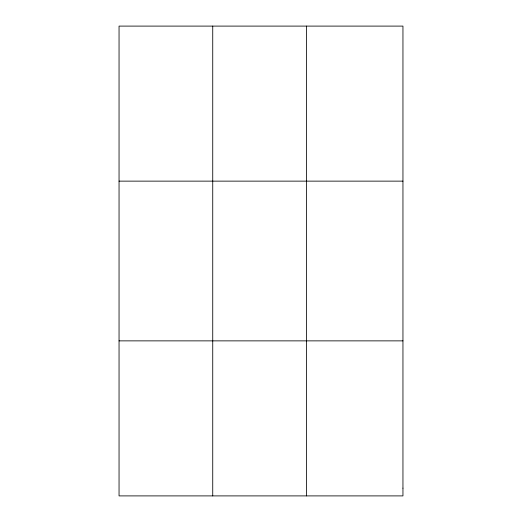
<?xml version="1.0" encoding="UTF-8"?>
<svg xmlns="http://www.w3.org/2000/svg" width="522" height="522" viewBox="0 0 522 522"><rect width="100%" height="100%" fill="white"/><g stroke="black" fill="none" stroke-linecap="round" stroke-linejoin="round"><path stroke-width="0.78" d="M212.735 495.9L212.735 26.1M306.427 495.9L306.427 26.1M119.049 181.134L402.951 181.134M119.049 340.866L402.951 340.866M402.951 488.148L402.951 495.9L119.049 495.9L119.049 26.1L402.951 26.1L402.951 488.148"/></g></svg>
